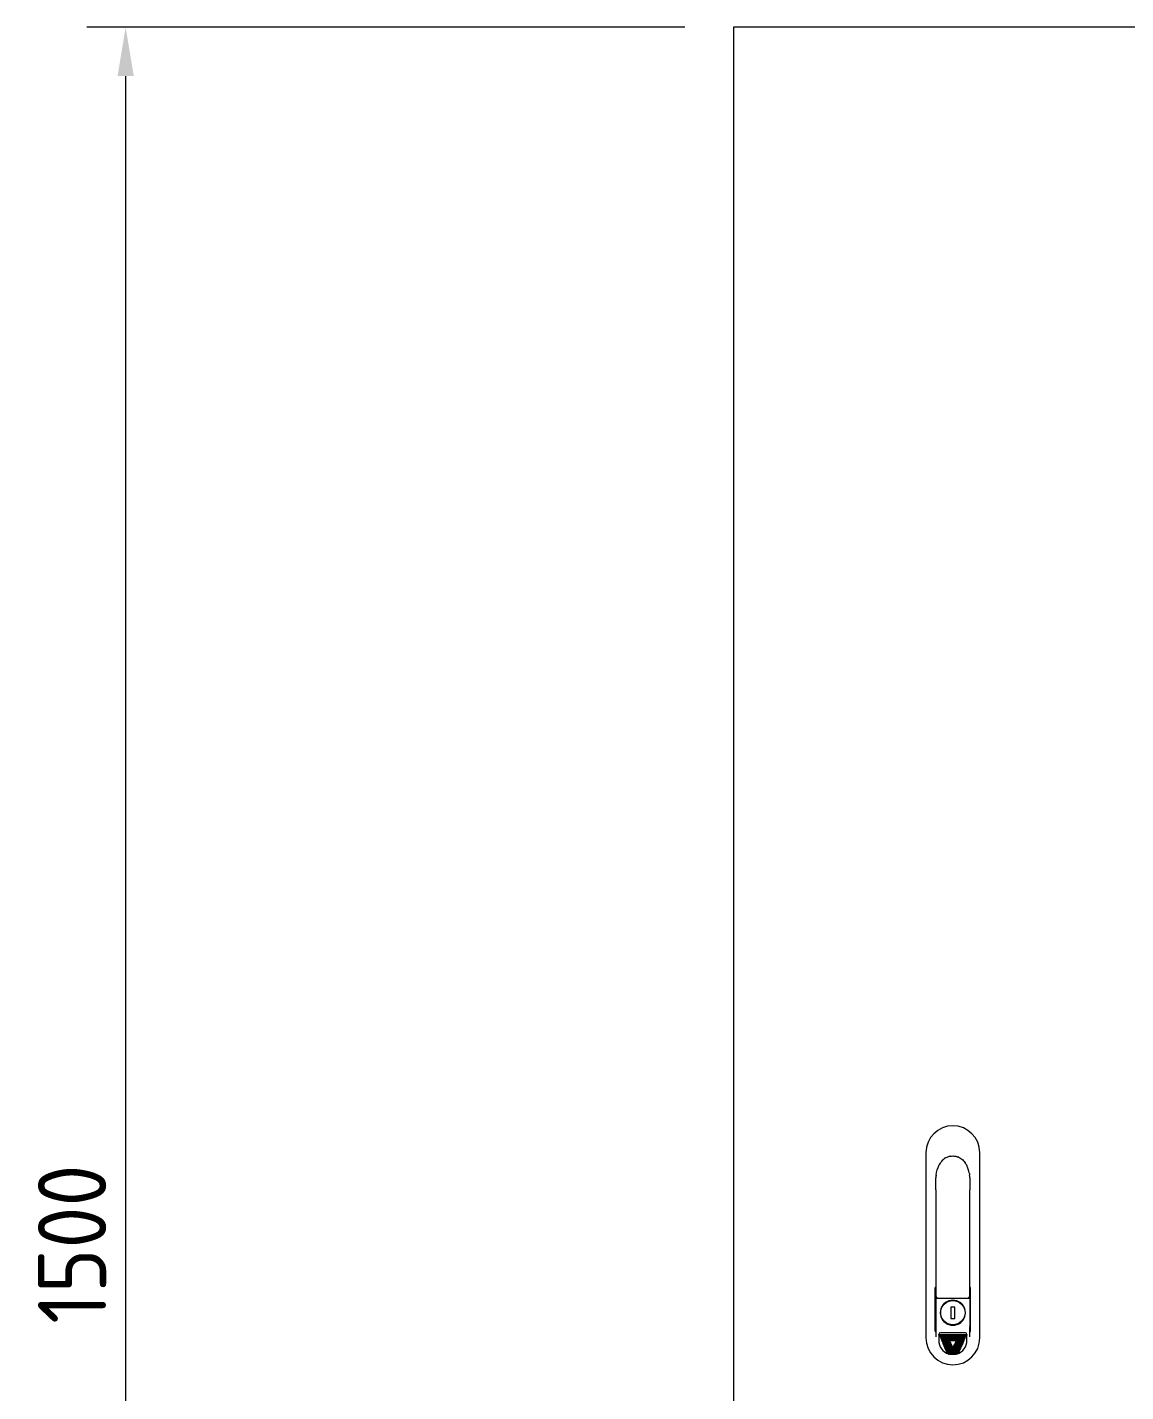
# Model space of a CAD drawing. Header units: millimetres. Extents: x 0 to 10092, y 0 to 7128.
# Drawn here: x 2387 to 3063, y 3191 to 4031 of the extents above; entities that cross this region are included whole.
import ezdxf

# ---------------------------------------------------------------- set-up
doc = ezdxf.new("R2010")
doc.units = ezdxf.units.MM
doc.header["$LTSCALE"] = 12
doc.layers.add('가시적인 것(ISO)', color=3, linetype='Continuous', lineweight=5, true_color=0x00ff00)
doc.layers.add('치수(ISO)', color=2, linetype='Continuous', lineweight=5, true_color=0xffff00)
doc.styles.add('치수 텍스트_PSTEK_POSCO', font='isocp.shx')
doc.dimstyles.new('치수_PSTEK_POSCO', dxfattribs={"dimscale": 12, "dimtxt": 3.5, "dimasz": 2.5, "dimexe": 2, "dimexo": 2.5, "dimgap": 1, "dimtad": 1, "dimrnd": 1e-08, "dimdsep": 46, "dimtxsty": '치수 텍스트_PSTEK_POSCO', "dimcen": 0.09, "dimdle": 10, "dimclrd": 7, "dimclre": 7, "dimclrt": 2, "dimadec": 1, "dimazin": 2, "dimtfac": 1, "dimtmove": 0, "dimatfit": 3, "dimfxl": 1, "dimtolj": 1, "dimlwd": -1, "dimlwe": -1, "dimarcsym": 0})

# ---------------------------------------------------------------- blocks, each defined once
blk = doc.blocks.new('*D45')
at = {"layer": 'Defpoints', "color": 0, "transparency": 16777216}
for p in [(2447.34, 4031.21), (2821.52, 4031.21), (2823.52, 2531.21)]:
    blk.add_point(p, dxfattribs=at)
at = {"layer": '치수(ISO)', "color": 7, "transparency": 16777216}
for p, q in [((2791.52, 4031.21), (2423.34, 4031.21)), ((2447.34, 2561.21), (2447.34, 4001.21)), ((2793.52, 2531.21), (2423.34, 2531.21))]:
    blk.add_line(p, q, dxfattribs=at)
for points in [[(2442.34, 4001.21), (2452.34, 4001.21), (2447.34, 4031.21)], [(2442.34, 2561.21), (2452.34, 2561.21), (2447.34, 2531.21)]]:
    blk.add_solid(points, dxfattribs=at)
at = {"layer": '치수(ISO)', "color": 2, "transparency": 16777216, "insert": (2414.34, 3232.89), "char_height": 42, "attachment_point": 4, "rotation": 90, "style": '치수 텍스트_PSTEK_POSCO'}
blk.add_mtext('\\A1;1500', dxfattribs=at)

msp = doc.modelspace()

# ---------------------------------------------------------------- linework, layer by layer
at = {"layer": '가시적인 것(ISO)'}
for p, q in [((3755.017, 4031.209), (2821.517, 4031.209)), ((2821.517, 4031.209), (2821.517, 2541.209)), ((2939.917, 3338.209), (2939.917, 3224.209)), ((2973.117, 3224.209), (2973.117, 3338.209)), ((2946.017, 3315.409), (2946.017, 3321.664)), ((2967.017, 3321.664), (2967.017, 3315.409)), ((2946.017, 3315.409), (2946.017, 3250.209)), ((2967.017, 3250.209), (2967.017, 3315.409)), ((2945.83, 3255.242), (2945.664, 3255.209)), ((2945.664, 3228.41), (2945.664, 3255.209)), ((2967.369, 3255.209), (2967.203, 3255.242)), ((2967.369, 3228.41), (2967.369, 3255.209)), ((2945.664, 3248.709), (2947.517, 3248.709)), ((2945.664, 3248.664), (2946.517, 3248.664)), ((2946.017, 3248.164), (2946.017, 3231.279)), ((2947.517, 3248.709), (2947.962, 3248.709)), ((2947.962, 3248.709), (2965.071, 3248.709)), ((2954.017, 3247.045), (2954.017, 3246.78)), ((2955.217, 3243.209), (2955.217, 3236.209)), ((2957.817, 3243.209), (2955.217, 3243.209)), ((2957.817, 3236.209), (2957.817, 3243.209)), ((2959.017, 3246.78), (2959.017, 3247.045)), ((2965.071, 3248.709), (2965.517, 3248.709)), ((2965.517, 3248.709), (2967.369, 3248.709)), ((2966.516, 3248.664), (2967.369, 3248.664)), ((2967.017, 3248.164), (2967.017, 3231.279)), ((2949.156, 3237.227), (2949.439, 3237.227)), ((2949.445, 3242.209), (2949.181, 3242.209)), ((2955.217, 3236.209), (2957.817, 3236.209)), ((2963.852, 3242.209), (2963.588, 3242.209)), ((2963.588, 3237.209), (2963.852, 3237.209)), ((2946.159, 3230.779), (2945.664, 3230.779)), ((2946.174, 3227.759), (2946.159, 3227.759)), ((2946.174, 3224.931), (2946.174, 3229.726)), ((2947.827, 3226.302), (2965.206, 3226.302)), ((2948.243, 3227.759), (2948.243, 3227.759)), ((2964.209, 3227.309), (2948.824, 3227.309)), ((2954.034, 3232.632), (2954.034, 3232.349)), ((2959.017, 3232.373), (2959.017, 3232.638)), ((2964.79, 3227.759), (2964.79, 3227.759)), ((2966.859, 3229.726), (2966.859, 3224.931)), ((2966.874, 3227.759), (2966.859, 3227.759)), ((2967.369, 3230.779), (2966.874, 3230.779)), ((2947.834, 3225.827), (2947.812, 3222.709)), ((2947.827, 3225.827), (2965.206, 3225.827)), ((2948.605, 3224.958), (2948.563, 3225.058)), ((2948.744, 3225.327), (2948.797, 3225.327)), ((2948.797, 3225.327), (2964.236, 3225.327)), ((2948.835, 3224.827), (2948.8, 3224.827)), ((2948.835, 3224.827), (2964.198, 3224.827)), ((2948.835, 3224.827), (2948.835, 3224.827)), ((2949.019, 3223.958), (2948.978, 3224.058)), ((2949.158, 3224.327), (2949.212, 3224.327)), ((2949.212, 3224.327), (2963.821, 3224.327)), ((2949.249, 3223.827), (2949.214, 3223.827)), ((2949.249, 3223.827), (2963.784, 3223.827)), ((2949.249, 3223.827), (2949.249, 3223.827)), ((2949.433, 3222.958), (2949.392, 3223.058)), ((2949.572, 3223.327), (2949.626, 3223.327)), ((2949.626, 3223.327), (2963.407, 3223.327)), ((2949.664, 3222.827), (2949.628, 3222.827)), ((2949.664, 3222.827), (2963.369, 3222.827)), ((2949.664, 3222.827), (2949.664, 3222.827)), ((2949.848, 3221.958), (2949.806, 3222.058)), ((2949.987, 3222.327), (2950.04, 3222.327)), ((2950.04, 3222.327), (2954.517, 3222.327)), ((2950.078, 3221.827), (2950.042, 3221.827)), ((2950.078, 3221.827), (2954.739, 3221.827)), ((2950.078, 3221.827), (2950.078, 3221.827)), ((2950.262, 3220.958), (2950.22, 3221.058)), ((2950.401, 3221.327), (2950.454, 3221.327)), ((2950.454, 3221.327), (2954.961, 3221.327)), ((2950.492, 3220.827), (2950.457, 3220.827)), ((2950.492, 3220.827), (2955.183, 3220.827)), ((2950.492, 3220.827), (2950.492, 3220.827)), ((2950.676, 3219.958), (2950.635, 3220.058)), ((2950.815, 3220.327), (2950.868, 3220.327)), ((2950.868, 3220.327), (2955.405, 3220.327)), ((2950.906, 3219.827), (2950.871, 3219.827)), ((2950.906, 3219.827), (2955.628, 3219.827)), ((2950.906, 3219.827), (2950.906, 3219.827)), ((2951.09, 3218.958), (2951.048, 3219.058)), ((2951.229, 3219.328), (2951.282, 3219.328)), ((2951.282, 3219.328), (2955.85, 3219.328)), ((2951.32, 3218.828), (2951.285, 3218.828)), ((2951.32, 3218.828), (2956.072, 3218.828)), ((2951.32, 3218.828), (2951.32, 3218.828)), ((2951.504, 3217.958), (2951.461, 3218.063)), ((2956.262, 3218.333), (2951.641, 3218.333)), ((2951.734, 3217.828), (2951.699, 3217.828)), ((2951.734, 3217.828), (2956.516, 3217.828)), ((2951.734, 3217.828), (2951.734, 3217.828)), ((2954.517, 3222.327), (2954.739, 3221.827)), ((2958.517, 3222.327), (2954.517, 3222.327)), ((2954.932, 3221.327), (2954.709, 3221.827)), ((2954.739, 3221.827), (2954.961, 3221.327)), ((2954.961, 3221.327), (2955.183, 3220.827)), ((2955.376, 3220.327), (2955.154, 3220.827)), ((2955.183, 3220.827), (2955.405, 3220.327)), ((2955.405, 3220.327), (2955.628, 3219.827)), ((2955.82, 3219.328), (2955.598, 3219.827)), ((2955.628, 3219.827), (2955.85, 3219.328)), ((2955.85, 3219.328), (2956.072, 3218.828)), ((2956.262, 3218.333), (2956.042, 3218.828)), ((2956.072, 3218.828), (2956.293, 3218.33)), ((2956.293, 3218.33), (2956.262, 3218.333)), ((2956.294, 3218.328), (2956.293, 3218.33)), ((2956.294, 3218.328), (2956.516, 3217.828)), ((2956.517, 3217.762), (2956.487, 3217.828)), ((2956.516, 3217.828), (2956.517, 3217.828)), ((2956.739, 3218.328), (2956.517, 3217.828)), ((2956.517, 3217.828), (2961.299, 3217.828)), ((2956.517, 3217.828), (2956.517, 3217.828)), ((2956.546, 3217.828), (2956.517, 3217.762)), ((2956.517, 3217.762), (2956.517, 3217.828)), ((2956.517, 3217.828), (2956.517, 3217.828)), ((2956.739, 3218.328), (2956.74, 3218.33)), ((2956.74, 3218.33), (2956.961, 3218.828)), ((2956.74, 3218.33), (2956.771, 3218.333)), ((2956.991, 3218.828), (2956.771, 3218.333)), ((2961.392, 3218.333), (2956.771, 3218.333)), ((2957.183, 3219.328), (2956.961, 3218.828)), ((2956.961, 3218.828), (2961.713, 3218.828)), ((2957.183, 3219.328), (2957.405, 3219.827)), ((2957.183, 3219.328), (2961.751, 3219.328)), ((2957.435, 3219.827), (2957.213, 3219.328)), ((2957.628, 3220.327), (2957.405, 3219.827)), ((2957.405, 3219.827), (2962.127, 3219.827)), ((2957.628, 3220.327), (2957.85, 3220.827)), ((2957.628, 3220.327), (2962.165, 3220.327)), ((2957.879, 3220.827), (2957.657, 3220.327)), ((2958.072, 3221.327), (2957.85, 3220.827)), ((2957.85, 3220.827), (2962.541, 3220.827)), ((2958.072, 3221.327), (2958.294, 3221.827)), ((2958.072, 3221.327), (2962.579, 3221.327)), ((2958.324, 3221.827), (2958.101, 3221.327)), ((2958.517, 3222.327), (2958.294, 3221.827)), ((2958.294, 3221.827), (2962.955, 3221.827)), ((2958.517, 3222.327), (2962.993, 3222.327)), ((2961.334, 3217.828), (2961.299, 3217.828)), ((2961.299, 3217.828), (2961.299, 3217.828)), ((2961.572, 3218.063), (2961.529, 3217.958)), ((2961.748, 3218.828), (2961.713, 3218.828)), ((2961.713, 3218.828), (2961.713, 3218.828)), ((2961.751, 3219.328), (2961.804, 3219.328)), ((2961.751, 3219.328), (2961.751, 3219.328)), ((2961.985, 3219.058), (2961.943, 3218.958)), ((2962.162, 3219.827), (2962.127, 3219.827)), ((2962.127, 3219.827), (2962.127, 3219.827)), ((2962.165, 3220.327), (2962.218, 3220.327)), ((2962.165, 3220.327), (2962.165, 3220.327)), ((2962.398, 3220.058), (2962.357, 3219.958)), ((2962.576, 3220.827), (2962.541, 3220.827)), ((2962.541, 3220.827), (2962.541, 3220.827)), ((2962.579, 3221.327), (2962.632, 3221.327)), ((2962.579, 3221.327), (2962.579, 3221.327)), ((2962.813, 3221.058), (2962.771, 3220.958)), ((2962.991, 3221.827), (2962.955, 3221.827)), ((2962.955, 3221.827), (2962.955, 3221.827)), ((2962.993, 3222.327), (2963.046, 3222.327)), ((2962.993, 3222.327), (2962.993, 3222.327)), ((2963.227, 3222.058), (2963.185, 3221.958)), ((2963.405, 3222.827), (2963.369, 3222.827)), ((2963.369, 3222.827), (2963.369, 3222.827)), ((2963.407, 3223.327), (2963.461, 3223.327)), ((2963.407, 3223.327), (2963.407, 3223.327)), ((2963.641, 3223.058), (2963.6, 3222.958)), ((2963.819, 3223.827), (2963.784, 3223.827)), ((2963.784, 3223.827), (2963.784, 3223.827)), ((2963.821, 3224.327), (2963.875, 3224.327)), ((2963.821, 3224.327), (2963.821, 3224.327)), ((2964.055, 3224.058), (2964.014, 3223.958)), ((2964.233, 3224.827), (2964.198, 3224.827)), ((2964.198, 3224.827), (2964.198, 3224.827)), ((2964.236, 3225.327), (2964.289, 3225.327)), ((2964.236, 3225.327), (2964.236, 3225.327)), ((2964.47, 3225.058), (2964.428, 3224.958)), ((2965.221, 3222.709), (2965.199, 3225.827)), ((2951.918, 3216.958), (2951.877, 3217.058)), ((2952.057, 3217.328), (2952.111, 3217.328)), ((2952.111, 3217.328), (2960.922, 3217.328)), ((2952.149, 3216.828), (2952.113, 3216.828)), ((2952.149, 3216.828), (2960.884, 3216.828)), ((2952.149, 3216.828), (2952.149, 3216.828)), ((2952.333, 3215.958), (2952.291, 3216.058)), ((2952.472, 3216.328), (2952.525, 3216.328)), ((2952.525, 3216.328), (2960.508, 3216.328)), ((2952.563, 3215.828), (2952.527, 3215.828)), ((2952.563, 3215.828), (2960.47, 3215.828)), ((2952.563, 3215.828), (2952.563, 3215.828)), ((2952.739, 3214.976), (2952.705, 3215.058)), ((2952.886, 3215.328), (2952.941, 3215.328)), ((2952.971, 3214.846), (2952.934, 3214.846)), ((2952.941, 3215.328), (2960.093, 3215.328)), ((2952.972, 3214.846), (2952.971, 3214.846)), ((2952.972, 3214.846), (2960.061, 3214.846)), ((2953.852, 3214.346), (2959.181, 3214.346)), ((2960.062, 3214.846), (2960.061, 3214.846)), ((2960.099, 3214.846), (2960.062, 3214.846)), ((2960.093, 3215.328), (2960.147, 3215.328)), ((2960.328, 3215.058), (2960.294, 3214.976)), ((2960.506, 3215.828), (2960.47, 3215.828)), ((2960.47, 3215.828), (2960.47, 3215.828)), ((2960.508, 3216.328), (2960.561, 3216.328)), ((2960.508, 3216.328), (2960.508, 3216.328)), ((2960.742, 3216.058), (2960.701, 3215.958)), ((2960.92, 3216.828), (2960.884, 3216.828)), ((2960.884, 3216.828), (2960.884, 3216.828)), ((2960.922, 3217.328), (2960.976, 3217.328)), ((2960.922, 3217.328), (2960.922, 3217.328)), ((2961.156, 3217.058), (2961.115, 3216.958))]:
    msp.add_line(p, q, dxfattribs=at)
msp.add_circle((2956.517, 3239.709), 7.5, dxfattribs=at)
for centre, radius, start, end in [((2956.517, 3338.209), 16.6, 0, 180), ((2947.517, 3250.209), 1.5, 180, 270), ((2956.517, 3239.709), 7.75, 108.819063, 161.180937), ((2956.517, 3239.709), 7.687, 71.021256, 108.978744), ((2956.517, 3239.709), 7.75, 18.819063, 71.180937), ((2965.517, 3250.209), 1.5, 270, 0), ((2956.517, 3239.709), 7.687, 161.021256, 198.841232), ((2956.517, 3239.709), 7.767, 198.639266, 251.360734), ((2956.517, 3239.709), 7.75, 288.819063, 341.180937), ((2956.517, 3239.709), 7.687, 341.021256, 18.978744), ((2956.517, 3239.709), 7.687, 251.158768, 288.978744), ((2956.517, 3224.209), 16.6, 180, 0)]:
    msp.add_arc(centre, radius, start, end, dxfattribs=at)
for centre, major_axis, ratio, start_param, end_param in [((2948.506, 3329.038), (-0.922, 0.388), 0.9336573, 6.2830844, 6.2832553), ((2950.471, 3330.738), (-1.728, 1.008), 0.1040736, 6.2831522, 6.2831605), ((2962.562, 3330.738), (1.727, 1.008), 0.1040736, 6.2831787, 6.2831898), ((2947.094, 3323.381), (-0.996, 0.09), 0.9423779, 0.0000281, 0.0001556), ((2965.939, 3323.381), (0.996, 0.09), 0.9423794, 6.2831205, 6.2832613), ((2946.33, 3255.242), (-0.5, 0), 0.0034907, 5.3901727, 6.265732), ((2966.703, 3255.242), (-0.5, 0), 0.0034907, 3.1590459, 4.0346052), ((2946.517, 3248.164), (-0.485, 0.121), 0.9993528, 4.9574304, 6.5279221), ((2966.516, 3248.164), (0.485, 0.121), 0.9993528, 6.0384485, 7.6089403), ((2946.164, 3228.418), (-0.013, -0.658), 0.7591899, 4.7392062, 6.2986444), ((2946.517, 3231.279), (0.448, -0.224), 0.9992388, 3.6048139, 4.3581662), ((2947.827, 3226.065), (0, 0.238), 0.0348882, 6.2831026, 7.2203479), ((2948.838, 3226.221), (-0.086, 1.086), 0.9182261, 6.2107116, 7.7066299), ((2964.196, 3226.221), (0.086, 1.086), 0.9182261, 4.8597407, 6.3556591), ((2965.206, 3226.065), (0, 0.238), 0.0348855, 5.3460243, 6.2832676), ((2966.869, 3228.418), (0.013, -0.658), 0.7591899, 6.2677262, 7.8271644), ((2966.516, 3231.279), (-0.448, -0.224), 0.9992388, 1.9250303, 2.6783714), ((2956.517, 3222.647), (0, -8.705), 0.9999744, 4.7052282, 5.9771249), ((2947.827, 3226.065), (0, -0.237), 0.0349208, 5.1891134, 6.2831853), ((2948.751, 3225.127), (-0.172, 0.112), 0.9623037, 5.3073527, 7.2351033), ((2948.793, 3225.027), (0.172, -0.112), 0.9623037, 4.0935106, 5.3073527), ((2948.816, 3225.077), (0.019, -0.25), 0.0346042, 6.2805628, 6.280609), ((2948.835, 3225.027), (0, -0.2), 0.9851969, 6.2829168, 6.2831862), ((2949.165, 3224.127), (-0.172, 0.112), 0.9623037, 5.3073527, 7.2351033), ((2949.207, 3224.027), (0.172, -0.112), 0.9623037, 4.0935106, 5.3073527), ((2949.231, 3224.077), (0.019, -0.25), 0.0346042, 6.2805628, 6.280609), ((2949.249, 3224.027), (0, -0.2), 0.9851969, 6.282915, 6.2831845), ((2949.58, 3223.127), (-0.172, 0.112), 0.9623037, 5.3073527, 7.2351033), ((2949.621, 3223.027), (0.172, -0.112), 0.9623037, 4.0935106, 5.3073527), ((2949.645, 3223.077), (0.019, -0.25), 0.0346042, 6.2805628, 6.280609), ((2949.664, 3223.027), (0, -0.2), 0.9851969, 6.2829168, 6.2831862), ((2949.994, 3222.127), (-0.172, 0.112), 0.9623037, 5.3073527, 7.2351033), ((2950.035, 3222.027), (0.172, -0.112), 0.9623037, 4.0935106, 5.3073527), ((2950.078, 3222.027), (0, -0.2), 0.9851969, 6.2829185, 6.2831879), ((2950.059, 3222.077), (0.019, -0.25), 0.0346053, 6.280558, 6.2806042), ((2950.408, 3221.127), (-0.172, 0.112), 0.9623037, 5.3073527, 7.2351033), ((2950.449, 3221.027), (0.172, -0.112), 0.9623037, 4.0935106, 5.3073527), ((2950.492, 3221.027), (0, -0.2), 0.9851969, 6.2829168, 6.2831862), ((2950.473, 3221.077), (0.019, -0.25), 0.0346053, 6.280558, 6.2806042), ((2950.822, 3220.127), (-0.172, 0.112), 0.9623037, 5.3073527, 7.2351033), ((2950.864, 3220.027), (0.172, -0.112), 0.9623037, 4.0935106, 5.3073527), ((2950.906, 3220.027), (0, -0.2), 0.9851969, 6.2829188, 6.2831882), ((2950.887, 3220.077), (0.019, -0.25), 0.0346053, 6.280558, 6.2806042), ((2951.236, 3219.128), (-0.172, 0.112), 0.9623037, 5.3073527, 7.2351033), ((2951.278, 3219.028), (0.172, -0.112), 0.9623037, 4.0935106, 5.3073527), ((2951.301, 3219.078), (0.019, -0.25), 0.0346053, 6.280558, 6.2806042), ((2951.32, 3219.028), (0, -0.2), 0.9851969, 6.2829133, 6.2831827), ((2951.649, 3218.133), (-0.167, 0.12), 0.9592549, 5.3558072, 7.2806672), ((2951.692, 3218.028), (0.172, -0.112), 0.9623037, 4.0935106, 5.3073527), ((2951.734, 3218.028), (0, -0.2), 0.9851969, 6.2829168, 6.2831862), ((2956.517, 3222.647), (0, -8.705), 0.9999744, 0.3060604, 1.5779571), ((2961.299, 3218.028), (0, -0.2), 0.9851969, 6.2831766, 6.2832744), ((2961.341, 3218.028), (-0.172, -0.112), 0.9623037, 0.9758327, 2.1896747), ((2961.384, 3218.133), (0.167, 0.12), 0.9592549, 5.2857034, 7.2105634), ((2961.713, 3219.028), (0, -0.2), 0.9851969, 0.0000194, 0.0001184), ((2961.755, 3219.028), (-0.172, -0.112), 0.9623037, 0.9758327, 2.1896747), ((2961.751, 3219.128), (0, 0.2), 0.9851969, 6.2830893, 6.2831758), ((2961.797, 3219.128), (0.172, 0.112), 0.9623037, 5.3312673, 7.259018), ((2962.127, 3220.027), (0, -0.2), 0.9851969, 6.2831768, 6.2832758), ((2962.169, 3220.027), (-0.172, -0.112), 0.9623037, 0.9758327, 2.1896747), ((2962.165, 3220.127), (0, 0.2), 0.9851969, 6.2831032, 6.2831897), ((2962.211, 3220.127), (0.172, 0.112), 0.9623037, 5.3312673, 7.259018), ((2962.541, 3221.027), (0, -0.2), 0.9851969, 0.000015, 0.0001139), ((2962.584, 3221.027), (-0.172, -0.112), 0.9623037, 0.9758327, 2.1896747), ((2962.579, 3221.127), (0, 0.2), 0.9851969, 6.2830893, 6.2831758), ((2962.625, 3221.127), (0.172, 0.112), 0.9623037, 5.3312673, 7.259018), ((2962.955, 3222.027), (0, -0.2), 0.9851969, 6.283164, 6.2832629), ((2962.998, 3222.027), (-0.172, -0.112), 0.9623037, 0.9758327, 2.1896747), ((2962.993, 3222.127), (0, 0.2), 0.9851969, 6.2831061, 6.2831926), ((2963.039, 3222.127), (0.172, 0.112), 0.9623037, 5.3312673, 7.259018), ((2963.369, 3223.027), (0, -0.2), 0.9851969, 0, 0.0000994), ((2963.412, 3223.027), (-0.172, -0.112), 0.9623037, 0.9758327, 2.1896747), ((2963.407, 3223.127), (0, 0.2), 0.9851969, 6.2830893, 6.2831758), ((2963.453, 3223.127), (0.172, 0.112), 0.9623037, 5.3312673, 7.259018), ((2963.784, 3224.027), (0, -0.2), 0.9851969, 0.0000193, 0.0001187), ((2963.826, 3224.027), (-0.172, -0.112), 0.9623037, 0.9758327, 2.1896747), ((2963.821, 3224.127), (0, 0.2), 0.9851969, 6.2830864, 6.2831729), ((2963.868, 3224.127), (0.172, 0.112), 0.9623037, 5.3312673, 7.259018), ((2964.198, 3225.027), (0, -0.2), 0.9851969, 0.0000148, 0.0001142), ((2964.24, 3225.027), (-0.172, -0.112), 0.9623037, 0.9758327, 2.1896747), ((2964.236, 3225.127), (0, 0.2), 0.9851969, 6.2830922, 6.2831788), ((2964.282, 3225.127), (0.172, 0.112), 0.9623037, 5.3312673, 7.259018), ((2965.206, 3226.065), (0, -0.237), 0.0349208, 0, 1.0940813), ((2952.065, 3217.128), (-0.172, 0.112), 0.9623037, 5.3073527, 7.2351033), ((2952.106, 3217.028), (0.172, -0.112), 0.9623037, 4.0935106, 5.3073527), ((2952.13, 3217.078), (0.019, -0.25), 0.0346042, 6.2805628, 6.280609), ((2952.149, 3217.028), (0, -0.2), 0.9851969, 6.2829166, 6.2831861), ((2952.479, 3216.128), (-0.172, 0.112), 0.9623037, 5.3073527, 7.2351033), ((2952.52, 3216.028), (0.172, -0.112), 0.9623037, 4.0935106, 5.3073527), ((2952.544, 3216.078), (0.019, -0.25), 0.0346042, 6.2805628, 6.280609), ((2952.563, 3216.028), (0, -0.2), 0.9851969, 6.2829184, 6.2831878), ((2952.893, 3215.128), (-0.172, 0.112), 0.9623037, 5.3073527, 7.2351033), ((2952.927, 3215.046), (0.172, -0.112), 0.9623037, 4.0935106, 5.3073527), ((2952.972, 3215.046), (0, -0.2), 0.9851969, 6.2828869, 6.2831864), ((2952.956, 3215.087), (0.016, -0.241), 0.0294771, 6.2812809, 6.2813323), ((2960.061, 3215.046), (0, -0.2), 0.9851969, 6.2831758, 6.2832985), ((2960.106, 3215.046), (-0.172, -0.112), 0.9623037, 0.9758327, 2.1896747), ((2960.14, 3215.128), (0.172, 0.112), 0.9623037, 5.3312673, 7.259018), ((2960.47, 3216.028), (0, -0.2), 0.9851969, 0.0000148, 0.0001142), ((2960.513, 3216.028), (-0.172, -0.112), 0.9623037, 0.9758327, 2.1896747), ((2960.508, 3216.128), (0, 0.2), 0.9851969, 6.2831076, 6.2831941), ((2960.554, 3216.128), (0.172, 0.112), 0.9623037, 5.3312673, 7.259018), ((2960.884, 3217.028), (0, -0.2), 0.9851969, 6.283162, 6.2832614), ((2960.927, 3217.028), (-0.172, -0.112), 0.9623037, 0.9758327, 2.1896747), ((2960.922, 3217.128), (0, 0.2), 0.9851969, 6.2830908, 6.2831773), ((2960.968, 3217.128), (0.172, 0.112), 0.9623037, 5.3312673, 7.259018)]:
    msp.add_ellipse(centre, major_axis=major_axis, ratio=ratio, start_param=start_param, end_param=end_param, dxfattribs=at)
for points in [[(2952.016, 3335.003), (2952.646, 3335.367), (2953.325, 3335.656), (2954.024, 3335.857)], [(2960.244, 3335.401), (2960.06, 3335.485), (2959.873, 3335.562), (2959.683, 3335.634)], [(2946.21, 3324.439), (2946.515, 3326.614), (2947.191, 3328.764), (2948.184, 3330.719)], [(2947.584, 3329.426), (2947.588, 3329.435), (2947.592, 3329.445), (2947.597, 3329.455)], [(2947.828, 3329.982), (2947.906, 3330.153), (2947.998, 3330.347), (2948.1, 3330.553)], [(2948.744, 3331.746), (2948.547, 3331.409), (2948.36, 3331.067), (2948.184, 3330.719)], [(2948.394, 3331.122), (2948.504, 3331.326), (2948.621, 3331.536), (2948.744, 3331.746)], [(2948.744, 3331.746), (2948.851, 3331.93), (2948.965, 3332.109), (2949.084, 3332.285)], [(2963.835, 3332.448), (2963.962, 3332.27), (2964.083, 3332.087), (2964.196, 3331.902)], [(2964.852, 3330.714), (2964.675, 3331.063), (2964.487, 3331.408), (2964.289, 3331.746)], [(2964.852, 3330.714), (2965.101, 3330.222), (2965.331, 3329.72), (2965.539, 3329.209)], [(2964.922, 3330.574), (2965.026, 3330.364), (2965.12, 3330.167), (2965.2, 3329.993)], [(2946.017, 3321.664), (2946.017, 3322.041), (2946.027, 3322.417), (2946.048, 3322.793)], [(2946.095, 3323.438), (2946.096, 3323.45), (2946.097, 3323.461), (2946.098, 3323.471)], [(2966.563, 3325.899), (2966.671, 3325.4), (2966.76, 3324.896), (2966.83, 3324.39)], [(2966.988, 3322.734), (2967.007, 3322.378), (2967.016, 3322.021), (2967.017, 3321.664)], [(2967.007, 3322.285), (2967.009, 3322.221), (2967.011, 3322.155), (2967.012, 3322.088)], [(2951.734, 3217.828), (2951.734, 3217.828), (2951.734, 3217.828), (2951.734, 3217.828)]]:
    msp.add_open_spline(points, degree=3, dxfattribs=at)
for points, knots in [([(2954.963, 3336.074), (2954.962, 3336.074), (2954.962, 3336.074), (2954.961, 3336.074), (2954.645, 3336.018), (2954.332, 3335.946), (2954.024, 3335.857)], [0.583203853, 0.583203853, 0.583203853, 0.583203853, 0.583333333, 0.583333333, 0.583333333, 0.634575362, 0.634575362, 0.634575362, 0.634575362]), ([(2954.963, 3336.074), (2955.915, 3336.241), (2956.907, 3336.252), (2958.483, 3336.014), (2959.096, 3335.854), (2959.683, 3335.634)], [0, 0, 0, 0, 0.29000283, 0.29000283, 0.47814835, 0.47814835, 0.47814835, 0.47814835]), ([(2960.244, 3335.401), (2961.128, 3334.998), (2961.957, 3334.444), (2963.299, 3333.188), (2963.852, 3332.495), (2964.289, 3331.746)], [0, 0, 0, 0, 0.29156912, 0.29156912, 0.55267311, 0.55267311, 0.55267311, 0.55267311]), ([(2952.016, 3335.003), (2952.004, 3334.996), (2951.993, 3334.99), (2951.981, 3334.983), (2951.549, 3334.731), (2951.138, 3334.443), (2950.754, 3334.123), (2950.73, 3334.103), (2950.706, 3334.082), (2950.682, 3334.062), (2950.31, 3333.745), (2949.963, 3333.397), (2949.647, 3333.024), (2949.62, 3332.991), (2949.593, 3332.959), (2949.566, 3332.926), (2949.396, 3332.72), (2949.235, 3332.506), (2949.084, 3332.285)], [0.75113297, 0.75113297, 0.75113297, 0.75113297, 0.75333047, 0.75333047, 0.75333047, 0.83333333, 0.83333333, 0.83333333, 0.83836555, 0.83836555, 0.83836555, 0.91666667, 0.91666667, 0.91666667, 0.92339905, 0.92339905, 0.92339905, 0.96610876, 0.96610876, 0.96610876, 0.96610876]), ([(2966.563, 3325.899), (2966.492, 3326.229), (2966.218, 3327.352), (2965.848, 3328.45), (2965.539, 3329.209)], [0.40427067, 0.40427067, 0.40427067, 0.40427067, 0.5, 0.73241954, 0.73241954, 0.73241954, 0.73241954]), ([(2946.21, 3324.439), (2946.203, 3324.391), (2946.129, 3323.844), (2946.077, 3323.295), (2946.048, 3322.793)], [0.73612733, 0.73612733, 0.73612733, 0.73612733, 0.75, 0.89287623, 0.89287623, 0.89287623, 0.89287623]), ([(2966.988, 3322.734), (2966.96, 3323.255), (2966.909, 3323.808), (2966.834, 3324.358), (2966.83, 3324.39)], [0.10148514, 0.10148514, 0.10148514, 0.10148514, 0.25, 0.25913246, 0.25913246, 0.25913246, 0.25913246]), ([(2946.174, 3229.726), (2946.174, 3229.885), (2946.173, 3230.046), (2946.17, 3230.343), (2946.167, 3230.484), (2946.161, 3230.73), (2946.157, 3230.839), (2946.148, 3231.007), (2946.144, 3231.072), (2946.14, 3231.108), (2946.139, 3231.111), (2946.139, 3231.113)], [0, 0, 0, 0, 0.04757038, 0.04757038, 0.09418424, 0.09418424, 0.14037769, 0.14037769, 0.18497594, 0.18497594, 0.19733307, 0.19733307, 0.19733307, 0.19733307]), ([(2947.816, 3226.083), (2947.816, 3226.105), (2947.817, 3226.127), (2947.819, 3226.168), (2947.82, 3226.188), (2947.82, 3226.205)], [-0.013179613, -0.013179613, -0.013179613, -0.013179613, -0.006566147, -0.006566147, 0, 0, 0, 0]), ([(2965.213, 3226.205), (2965.213, 3226.188), (2965.214, 3226.168), (2965.216, 3226.127), (2965.217, 3226.105), (2965.217, 3226.083)], [-0.013221374, -0.013221374, -0.013221374, -0.013221374, -0.006637162, -0.006637162, -0.000002357, -0.000002357, -0.000002357, -0.000002357]), ([(2966.894, 3231.113), (2966.894, 3231.113), (2966.894, 3231.113), (2966.894, 3231.111), (2966.893, 3231.104), (2966.89, 3231.077), (2966.888, 3231.051), (2966.883, 3230.971), (2966.879, 3230.908), (2966.873, 3230.745), (2966.87, 3230.637), (2966.864, 3230.392), (2966.862, 3230.251), (2966.86, 3229.982), (2966.859, 3229.854), (2966.859, 3229.726)], [0.06011485, 0.06011485, 0.06011485, 0.06011485, 0.06203163, 0.06203163, 0.07547859, 0.07547859, 0.09815007, 0.09815007, 0.13223684, 0.13223684, 0.17432583, 0.17432583, 0.21963921, 0.21963921, 0.25781796, 0.25781796, 0.25781796, 0.25781796]), ([(2947.82, 3225.956), (2947.819, 3225.975), (2947.818, 3225.996), (2947.817, 3226.039), (2947.816, 3226.061), (2947.816, 3226.083)], [-0.013219075, -0.013219075, -0.013219075, -0.013219075, -0.006616778, -0.006616778, -0.000001, -0.000001, -0.000001, -0.000001]), ([(2965.217, 3226.083), (2965.217, 3226.061), (2965.216, 3226.039), (2965.215, 3225.996), (2965.214, 3225.975), (2965.214, 3225.956)], [-0.013179296, -0.013179296, -0.013179296, -0.013179296, -0.006585167, -0.006585167, -0.000000475, -0.000000475, -0.000000475, -0.000000475]), ([(2953.692, 3214.146), (2953.705, 3214.173), (2953.718, 3214.199), (2953.73, 3214.223), (2953.743, 3214.247), (2953.756, 3214.268), (2953.769, 3214.287), (2953.77, 3214.289), (2953.772, 3214.291), (2953.773, 3214.293), (2953.785, 3214.309), (2953.797, 3214.321), (2953.809, 3214.33), (2953.823, 3214.341), (2953.837, 3214.346), (2953.852, 3214.346)], [0.0000001, 0.0000001, 0.0000001, 0.0000001, 0.25, 0.25, 0.25, 0.5, 0.5, 0.5, 0.53001235, 0.53001235, 0.53001235, 0.75, 0.75, 0.75, 1, 1, 1, 1]), ([(2956.517, 3213.907), (2956.488, 3213.907), (2956.46, 3213.907), (2956.401, 3213.908), (2956.371, 3213.908), (2956.255, 3213.909), (2956.17, 3213.911), (2955.766, 3213.923), (2955.448, 3213.942), (2954.641, 3214.013), (2954.17, 3214.073), (2953.701, 3214.145), (2953.697, 3214.146), (2953.692, 3214.146)], [-0.27714019, -0.27714019, -0.27714019, -0.27714019, -0.26887846, -0.26887846, -0.25981279, -0.25981279, -0.23483954, -0.23483954, -0.14087753, -0.14087753, 0, 0, 0.00141849, 0.00141849, 0.00141849, 0.00141849]), ([(2959.341, 3214.146), (2959.336, 3214.146), (2959.332, 3214.145), (2958.863, 3214.073), (2958.392, 3214.013), (2957.585, 3213.942), (2957.267, 3213.923), (2956.863, 3213.911), (2956.778, 3213.909), (2956.662, 3213.908), (2956.632, 3213.908), (2956.573, 3213.907), (2956.545, 3213.907), (2956.517, 3213.907)], [-0.28431085, -0.28431085, -0.28431085, -0.28431085, -0.28286322, -0.28286322, -0.13905904, -0.13905904, -0.04316911, -0.04316911, -0.01768373, -0.01768373, -0.00843224, -0.00843224, -0.00000542, -0.00000542, -0.00000542, -0.00000542]), ([(2959.181, 3214.346), (2959.196, 3214.346), (2959.209, 3214.341), (2959.223, 3214.332), (2959.236, 3214.322), (2959.25, 3214.307), (2959.263, 3214.289), (2959.276, 3214.271), (2959.289, 3214.249), (2959.302, 3214.225), (2959.315, 3214.201), (2959.328, 3214.174), (2959.341, 3214.146)], [0, 0, 0, 0, 0.25, 0.25, 0.25, 0.5, 0.5, 0.5, 0.75, 0.75, 0.75, 1, 1, 1, 1])]:
    msp.add_open_spline(points, degree=3, knots=knots, dxfattribs=at)

# ---------------------------------------------------------------- dimensions: what is measured, and where the dimension line sits
at = {"layer": '치수(ISO)', "color": 7}
dim = msp.add_linear_dim(base=(2447.34, 4031.209), p1=(2823.517, 2531.209), p2=(2821.517, 4031.209), angle=270, dimstyle='치수_PSTEK_POSCO', override={"dimdec": 2, "dimtp": 0, "dimtm": 0, "dimtdec": 2, "dimtofl": 0, "dimatfit": 1}, dxfattribs=at)
dim.commit()
dim.dimension.update_dxf_attribs({"geometry": '*D45', "text_midpoint": (2447.34, 3281.209), "dimtype": 160})

doc.saveas('drawing.dxf')
